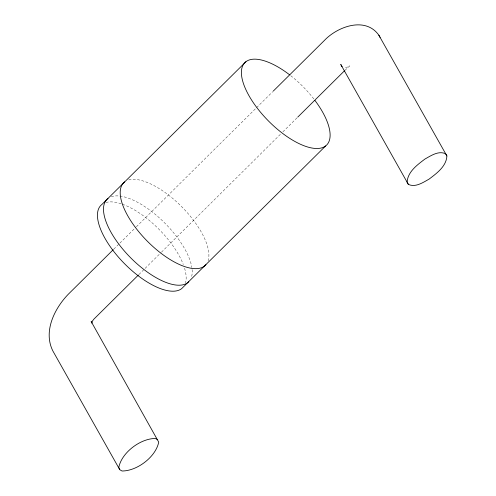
<?xml version="1.0" encoding="UTF-8"?>
<svg xmlns="http://www.w3.org/2000/svg" width="496" height="496" viewBox="0 0 496 496"><rect width="100%" height="100%" fill="white"/><g stroke="black" fill="none" stroke-linecap="round" stroke-linejoin="round"><path stroke-width="0.37" stroke-dasharray="2.48 1.86" d="M113.82 249.122L119.319 243.679M119.865 243.133L135.811 227.329M136.363 226.784L272.719 91.648M138.948 274.493L160.921 252.712M161.473 252.173L280.699 134.019M282.894 131.837L297.178 117.682M344.98 70.314L349.742 65.863C349.289 67.27 344.106 67.592 344.342 67.332M111.259 196.714A58.057 24.347 45.3 0 1 158.261 216.926A58.057 24.347 45.3 0 1 191.853 267.53M192.113 269.619A58.057 24.347 45.3 0 1 191.382 277.4M128.712 179.93A58.057 24.347 45.3 0 1 182.336 207.353A58.057 24.347 45.3 0 1 208.084 260.846M290.724 75.683A58.057 24.347 45.3 0 1 314.526 99.863M105.958 202.473A58.057 24.347 45.3 0 1 121.737 203.974M122.438 204.216A58.057 24.347 45.3 0 1 183.297 264.529M184.568 268.231A58.057 24.347 45.3 0 1 185.523 282.788"/><path stroke-width="0.74" d="M91.934 322.995L92.405 321.061L93.893 319.139L138.396 275.038M408.326 184.345L407.117 182.193C407.644 171.814 417.353 164.802 424.96 159.036C430.993 155.682 438.675 150.362 445.687 153.822L446.896 155.973C446.369 166.358 436.66 173.371 429.052 179.137C423.02 182.485 415.338 187.804 408.326 184.345L340.752 64.412L341.98 66.613L341.639 66.142M245.935 61.721L101.959 204.408A58.057 24.347 45.3 0 0 122.252 261.349A58.057 24.347 45.3 0 0 181.635 288.66L325.612 145.973M113.268 249.668L68.181 294.351C54.362 308.698 43.028 331.681 52.942 351.1L119.765 469.693L122.028 471.002C136.977 471.082 155.806 456.971 158.726 442.116L91.171 321.52L91.754 322.939M273.271 91.103L324.409 40.43C337.64 26.474 365.521 16.294 378.863 35.222L446.896 155.973M297.73 117.137L344.429 70.854M157.753 439.791L155.49 438.483C140.535 438.396 121.712 452.507 118.792 467.362L119.765 469.693M378.863 35.222L380.097 37.423M188.747 281.74A58.057 24.347 45.3 0 1 129.462 256.568A58.057 24.347 45.3 0 1 108.004 198.412M205.933 264.672A58.057 24.347 45.3 0 1 146.754 240.622A58.057 24.347 45.3 0 1 124.707 181.865M314.96 100.44A58.057 24.347 45.3 0 1 308.611 147.269A58.057 24.347 45.3 0 1 242.55 80.569A58.057 24.347 45.3 0 1 289.503 74.735"/></g></svg>
